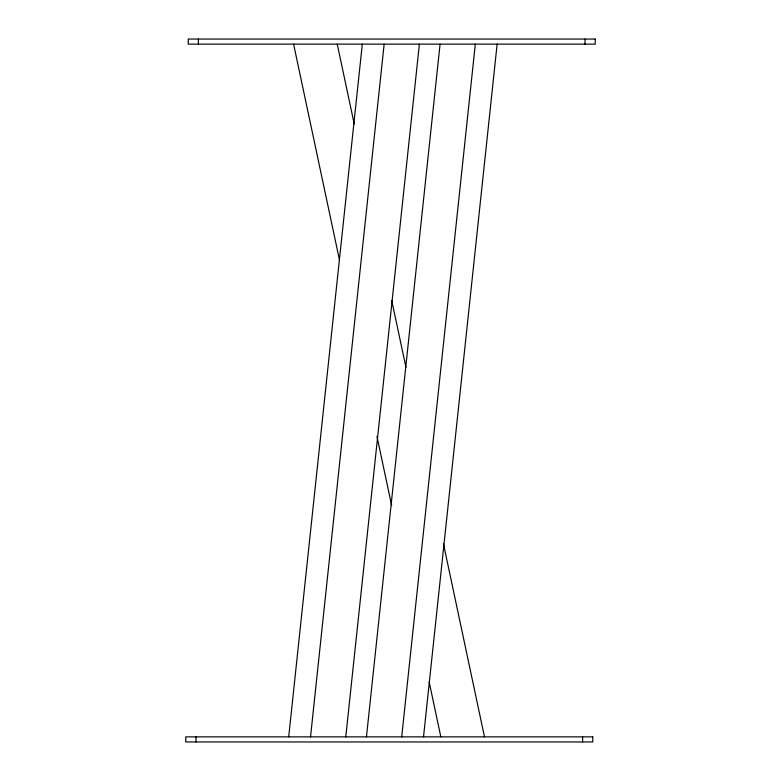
<?xml version="1.0" encoding="UTF-8"?>
<svg xmlns="http://www.w3.org/2000/svg" width="781" height="781" viewBox="0 0 781 781"><rect width="100%" height="100%" fill="white"/><g stroke="black" fill="none" stroke-linecap="round" stroke-linejoin="round"><path stroke-width="1.17" d="M288.697 736.864L362.316 44.136M310.526 736.864L384.145 44.136M345.768 736.864L419.387 44.136M366.455 736.864L440.074 44.136M401.698 736.864L475.317 44.136M423.517 736.864L497.136 44.136M337.246 44.136L354.223 124.023M391.73 300.48L405.925 367.246M443.432 543.713L484.484 736.864M293.597 44.136L339.462 259.946M376.969 436.403L391.671 505.561M429.179 682.018L440.835 736.864M585.028 39.05L585.028 44.136M582.587 736.864L582.587 741.95M198.413 39.05L198.413 44.136M195.972 736.864L195.972 741.95M595.21 39.05L188.241 39.05L188.241 44.136L595.21 44.136L595.21 39.05M592.759 736.864L185.79 736.864L185.79 741.95L592.759 741.95L592.759 736.864"/></g></svg>
